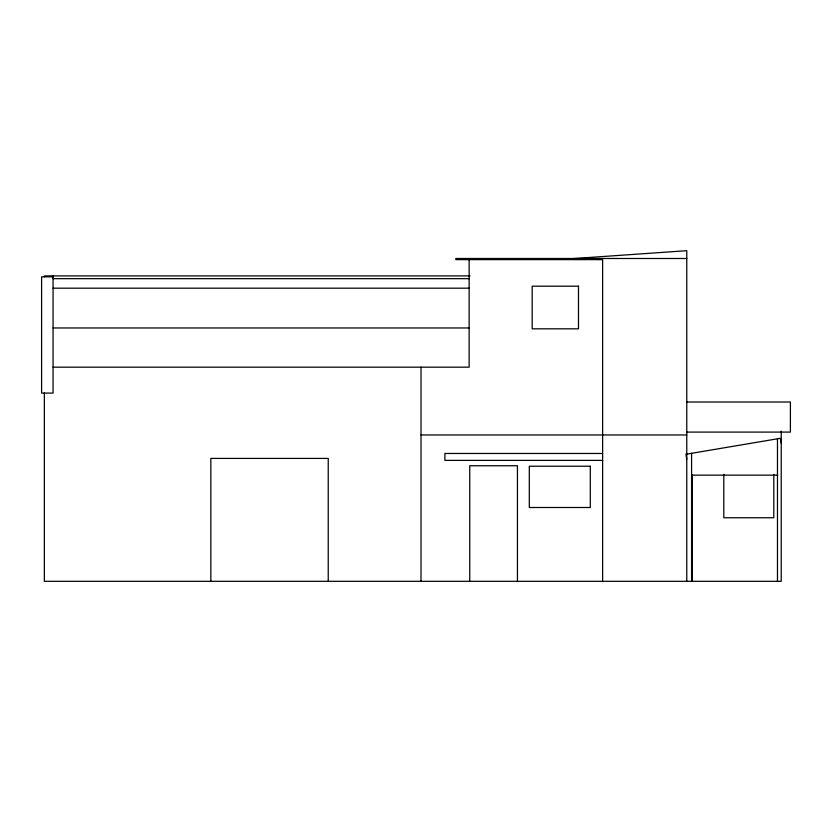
<?xml version="1.0" encoding="UTF-8"?>
<svg xmlns="http://www.w3.org/2000/svg" width="832" height="832" viewBox="0 0 832 832"><rect width="100%" height="100%" fill="white"/><g stroke="black" fill="none" stroke-linecap="round" stroke-linejoin="round"><path stroke-width="1.25" d="M564.564 259.189L686.774 250.692L686.774 581.308M686.774 258.492L455.832 258.492L455.832 259.636L602.628 259.636L602.628 581.308M470.038 275.912L44.356 275.912L44.356 276.827M53.061 276.827L41.6 276.827L41.6 393.089L53.061 393.089L53.061 275.912M53.061 278.668L469.134 278.668M53.061 288.184L469.134 288.184M53.061 327.964L469.134 327.964M53.061 367.172L469.134 367.172L469.134 259.636M686.774 402.012L790.4 402.012L790.4 432.089L686.774 432.089M421.013 434.97L686.774 434.97M602.628 453.471L444.891 453.471L444.891 460.387L602.628 460.387M691.579 475.145L777.743 475.145M781.227 443.279L780.385 438.308L685.932 454.272L686.774 459.254M781.227 431.111L781.227 581.308L44.356 581.308L44.356 392.787M777.473 438.807L777.473 581.308M773.791 474.344L773.791 517.754L723.809 517.754L723.809 474.344M692.276 475.145L692.276 581.308M691.579 453.326L691.579 581.308M598.499 258.492L598.499 259.636M517.442 581.308L517.442 465.754L469.758 465.754L469.758 581.308M421.013 367.172L421.013 581.308M328.234 581.308L328.234 458.411L210.839 458.411L210.839 581.308M578.49 286.187L532.178 286.187L532.178 328.827L578.49 328.827L578.49 286.187M590.294 466.222L529.308 466.222L529.308 507.499L590.294 507.499L590.294 466.222"/></g></svg>
